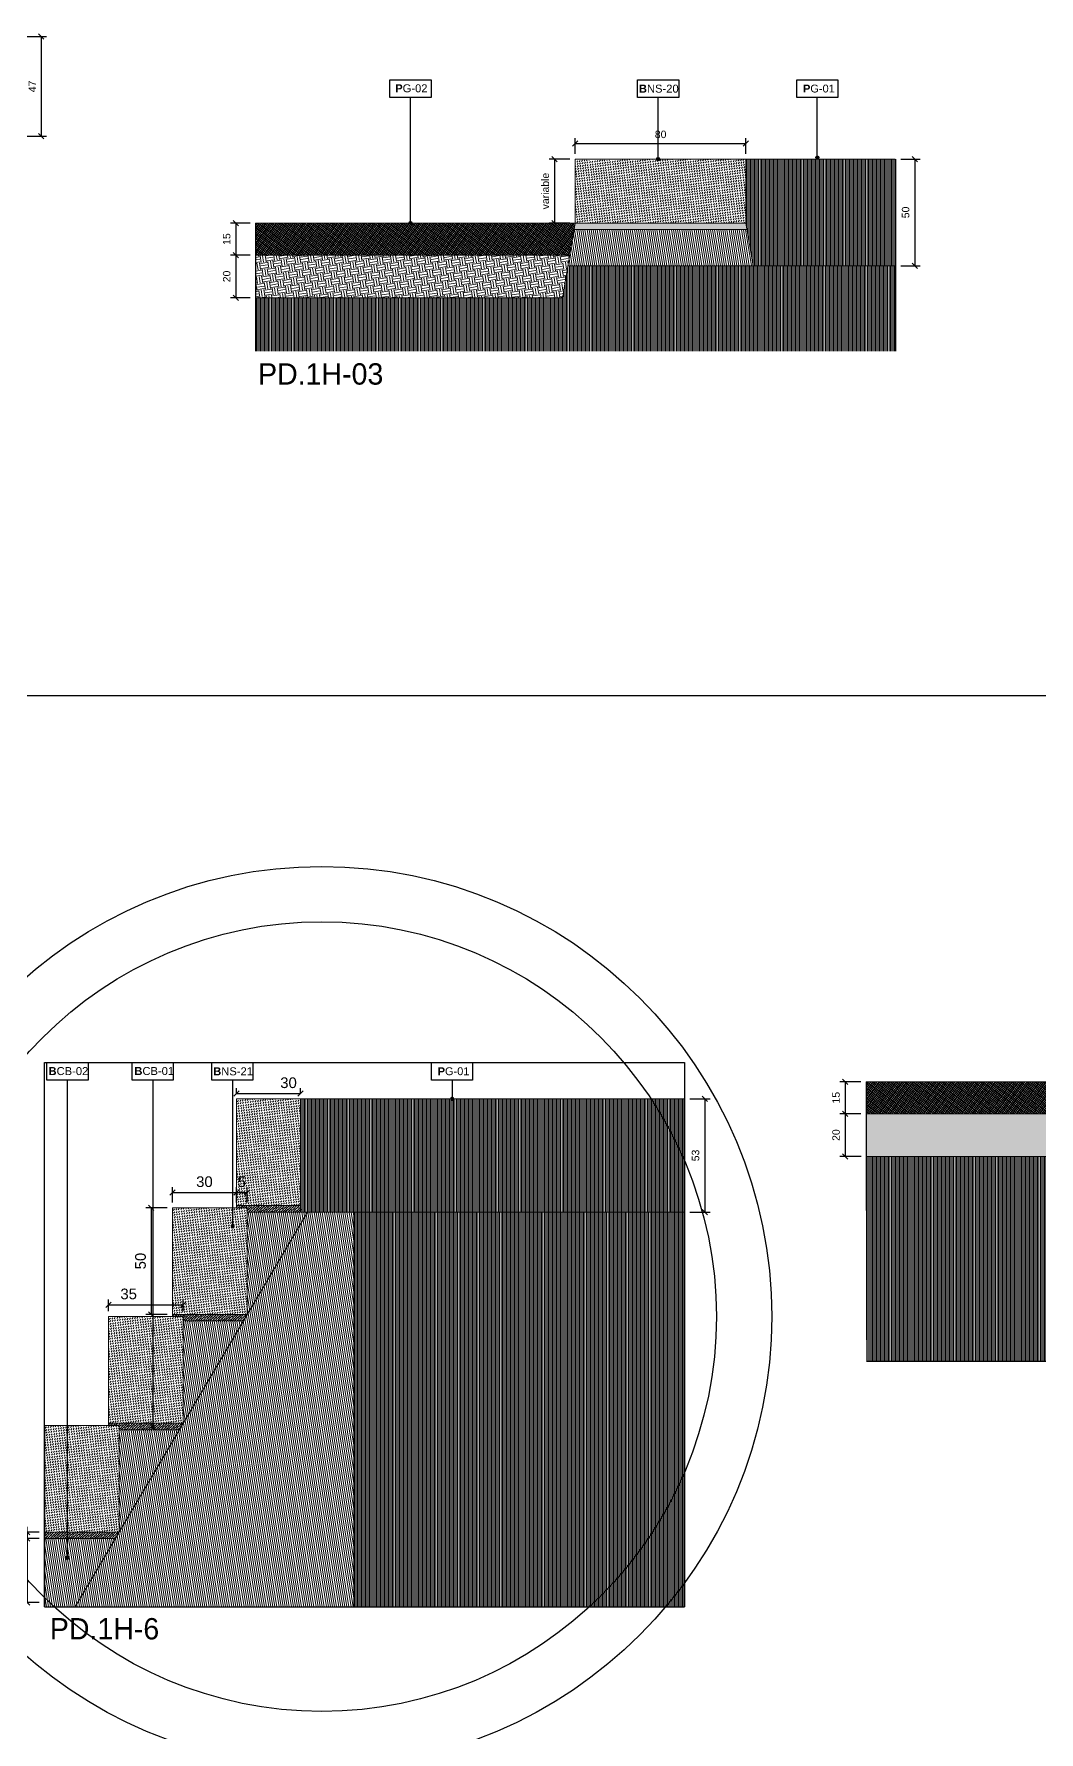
# Model space of a CAD drawing. Header units: metres. Extents: x -325 to 301, y -147 to 149.
# Drawn here: x 27.35 to 32.06, y 38.6 to 46.56 of the extents above; entities that cross this region are included whole.
import ezdxf

# ---------------------------------------------------------------- set-up
doc = ezdxf.new("R2010")
doc.units = ezdxf.units.M
doc.layers.get('Defpoints').update_dxf_attribs({"lineweight": 13})
for name, color, linetype, plot in [('-aux', 50, 'Continuous', False), ('-AUX-QAD', 5, 'Continuous', False), ('02-L-AUX', 2, 'Continuous', False)]:
    doc.layers.add(name, color=color, linetype=linetype, plot=plot)
doc.layers.add('0-TX-1_25', color=7, linetype='Continuous', true_color=0x3f4f7f)
doc.layers.add('EIT_3 TR sorra', color=7, linetype='Continuous', true_color=0xd8ceb0)
for name, color, linetype, lineweight, true_color in [('03-TR-Paviment_01_Compacted Ground', 7, 'Continuous', 5, 0xc5a967), ('03-TR-Paviment_02_Sealed Gravel', 7, 'Continuous', 5, 0xd4be8c), ('03-TR-Paviment_08_Natural Stone Bleachers', 7, 'Continuous', 5, 0xafad9d), ('3-TR tot_u', 7, 'Continuous', 5, 0x787878)]:
    doc.layers.add(name, color=color, linetype=linetype, lineweight=lineweight, true_color=true_color)
for name, color, linetype, lineweight in [('1-CM', 7, 'Continuous', 0), ('3-TR Formigó', 252, 'Continuous', 0), ('3-TR Seleccionat', 44, 'Continuous', 0), ('3-TR Tot-u', 37, 'Continuous', 0)]:
    doc.layers.add(name, color=color, linetype=linetype, lineweight=lineweight)
for name, color, linetype in [('1-SECCIÓ', 1, 'Continuous'), ('A-KEYPLAN_HATCH', 7, 'Continuous'), ('A_TEXT_2', 7, 'Continuous')]:
    doc.layers.add(name, color=color, linetype=linetype)
doc.styles.add('Arial_4', font='arial.ttf', dxfattribs={"height": 1.8})
doc.styles.get("Standard").update_dxf_attribs({"font": 'arial.ttf'})
doc.styles.add('x-llegenda materials$0$ENGRAVERS', font='TT0586M.TTF')
doc.dimstyles.new('ISO-25', dxfattribs={"dimtxt": 0.1, "dimasz": 0.1, "dimexe": 0.1, "dimexo": 0.1, "dimgap": 0.1, "dimtad": 1, "dimdec": 0, "dimlfac": 100, "dimzin": 9, "dimtxsty": 'Standard', "dimblk": 'OBLIQUE', "dimcen": 0.1, "dimadec": 0, "dimazin": 0, "dimtfac": 1, "dimtdec": 0, "dimtmove": 0, "dimatfit": 3, "dimldrblk": 'OBLIQUE', "dimfxl": 1, "dimarcsym": 0})

# ---------------------------------------------------------------- blocks, each defined once
blk = doc.blocks.new('_Oblique')
at = {"color": 0, "lineweight": -2}
blk.add_line((-0.5, -0.5), (0.5, 0.5), dxfattribs=at)
blk = doc.blocks.new('*D373')
at = {"layer": '0-TX-1_25', "color": 0, "lineweight": -2, "transparency": 16777216}
for p, q in [((31.2249, 41.6472), (31.1262, 41.6472)), ((31.1512, 41.6472), (31.1512, 41.4975)), ((31.225, 41.4975), (31.1262, 41.4975))]:
    blk.add_line(p, q, dxfattribs=at)
at = {"layer": 'Defpoints', "color": 0, "transparency": 16777216}
for p in [(31.2499, 41.6472), (31.1512, 41.4975), (31.25, 41.4975)]:
    blk.add_point(p, dxfattribs=at)
at = {"layer": '0-TX-1_25', "color": 0, "lineweight": -2, "transparency": 16777216, "xscale": 0.025, "yscale": 0.025, "zscale": 0.025}
for p, rotation in [((31.1512, 41.6472), 90), ((31.1512, 41.4975), 270)]:
    blk.add_blockref('_Oblique', p, dxfattribs=dict(at, rotation=rotation))
at = {"layer": '0-TX-1_25', "color": 0, "transparency": 16777216, "insert": (31.1084, 41.5724), "char_height": 0.035, "attachment_point": 5, "rotation": 90}
blk.add_mtext('15', dxfattribs=at)
blk = doc.blocks.new('*D374')
at = {"layer": '0-TX-1_25', "color": 0, "lineweight": -2, "transparency": 16777216}
for p, q in [((31.2252, 41.4972), (31.1262, 41.4972)), ((31.1512, 41.4972), (31.1512, 41.2972)), ((31.2257, 41.2972), (31.1262, 41.2972))]:
    blk.add_line(p, q, dxfattribs=at)
at = {"layer": 'Defpoints', "color": 0, "transparency": 16777216}
for p in [(31.2502, 41.4972), (31.1512, 41.2972), (31.2507, 41.2972)]:
    blk.add_point(p, dxfattribs=at)
at = {"layer": '0-TX-1_25', "color": 0, "lineweight": -2, "transparency": 16777216, "xscale": 0.025, "yscale": 0.025, "zscale": 0.025}
for p, rotation in [((31.1512, 41.4972), 90), ((31.1512, 41.2972), 270)]:
    blk.add_blockref('_Oblique', p, dxfattribs=dict(at, rotation=rotation))
at = {"layer": '0-TX-1_25', "color": 0, "transparency": 16777216, "insert": (31.1084, 41.3972), "char_height": 0.035, "attachment_point": 5, "rotation": 90}
blk.add_mtext('20', dxfattribs=at)
blk = doc.blocks.new('*D611')
at = {"layer": '0-TX-1_25', "color": 0, "lineweight": -2, "transparency": 16777216}
for p, q in [((27.3056, 46.5445), (27.4077, 46.5445)), ((27.3827, 46.5445), (27.3827, 46.0779)), ((27.3077, 46.0779), (27.4077, 46.0779))]:
    blk.add_line(p, q, dxfattribs=at)
at = {"layer": 'Defpoints', "color": 0, "transparency": 16777216}
for p in [(27.2806, 46.5445), (27.2827, 46.0779), (27.3827, 46.0779)]:
    blk.add_point(p, dxfattribs=at)
at = {"layer": '0-TX-1_25', "color": 0, "lineweight": -2, "transparency": 16777216, "xscale": 0.025, "yscale": 0.025, "zscale": 0.025}
for p, rotation in [((27.3827, 46.5445), 90), ((27.3827, 46.0779), 270)]:
    blk.add_blockref('_Oblique', p, dxfattribs=dict(at, rotation=rotation))
at = {"layer": '0-TX-1_25', "color": 0, "transparency": 16777216, "insert": (27.3402, 46.3112), "char_height": 0.035, "attachment_point": 5, "rotation": 90}
blk.add_mtext('47', dxfattribs=at)
blk = doc.blocks.new('*D1627')
at = {"layer": '0-TX-1_25', "color": 0, "lineweight": -2, "transparency": 16777216}
for p, q in [((28.2974, 41.5918), (28.2974, 41.6168)), ((28.5974, 41.5918), (28.5974, 41.6168)), ((28.2974, 41.5918), (28.5974, 41.5918))]:
    blk.add_line(p, q, dxfattribs=at)
at = {"layer": 'Defpoints', "color": 0, "transparency": 16777216}
for p in [(28.2974, 41.5668), (28.5974, 41.5918), (28.5974, 41.5668)]:
    blk.add_point(p, dxfattribs=at)
at = {"layer": '0-TX-1_25', "color": 0, "lineweight": -2, "transparency": 16777216, "xscale": 0.025, "yscale": 0.025, "zscale": 0.025, "rotation": 180}
blk.add_blockref('_Oblique', (28.2974, 41.5918), dxfattribs=at)
at = {"layer": '0-TX-1_25', "color": 0, "lineweight": -2, "transparency": 16777216, "xscale": 0.025, "yscale": 0.025, "zscale": 0.025}
blk.add_blockref('_Oblique', (28.5974, 41.5918), dxfattribs=at)
at = {"layer": '0-TX-1_25', "color": 0, "transparency": 16777216, "insert": (28.5416, 41.6423), "char_height": 0.05, "attachment_point": 5}
blk.add_mtext('30', dxfattribs=at)
blk = doc.blocks.new('*D1628')
at = {"layer": '0-TX-1_25', "color": 0, "lineweight": -2, "transparency": 16777216}
for p, q in [((27.9974, 41.0818), (27.9974, 41.1531)), ((28.2974, 41.0818), (28.2974, 41.1531)), ((27.9974, 41.1281), (28.2974, 41.1281))]:
    blk.add_line(p, q, dxfattribs=at)
at = {"layer": 'Defpoints', "color": 0, "transparency": 16777216}
for p in [(28.2974, 41.1281), (27.9974, 41.0568), (28.2974, 41.0568)]:
    blk.add_point(p, dxfattribs=at)
at = {"layer": '0-TX-1_25', "color": 0, "lineweight": -2, "transparency": 16777216, "xscale": 0.025, "yscale": 0.025, "zscale": 0.025, "rotation": 180}
blk.add_blockref('_Oblique', (27.9974, 41.1281), dxfattribs=at)
at = {"layer": '0-TX-1_25', "color": 0, "lineweight": -2, "transparency": 16777216, "xscale": 0.025, "yscale": 0.025, "zscale": 0.025}
blk.add_blockref('_Oblique', (28.2974, 41.1281), dxfattribs=at)
at = {"layer": '0-TX-1_25', "color": 0, "transparency": 16777216, "insert": (28.1474, 41.1786), "char_height": 0.05, "attachment_point": 5}
blk.add_mtext('30', dxfattribs=at)
blk = doc.blocks.new('*D1629')
at = {"layer": '0-TX-1_25', "color": 0, "lineweight": -2, "transparency": 16777216}
for p, q in [((28.2974, 41.0918), (28.2974, 41.1531)), ((28.3474, 41.0818), (28.3474, 41.1531)), ((28.2974, 41.1281), (28.3474, 41.1281))]:
    blk.add_line(p, q, dxfattribs=at)
at = {"layer": 'Defpoints', "color": 0, "transparency": 16777216}
for p in [(28.2974, 41.0668), (28.3474, 41.1281), (28.3474, 41.0568)]:
    blk.add_point(p, dxfattribs=at)
at = {"layer": '0-TX-1_25', "color": 0, "lineweight": -2, "transparency": 16777216, "xscale": 0.025, "yscale": 0.025, "zscale": 0.025, "rotation": 180}
blk.add_blockref('_Oblique', (28.2974, 41.1281), dxfattribs=at)
at = {"layer": '0-TX-1_25', "color": 0, "lineweight": -2, "transparency": 16777216, "xscale": 0.025, "yscale": 0.025, "zscale": 0.025}
blk.add_blockref('_Oblique', (28.3474, 41.1281), dxfattribs=at)
at = {"layer": '0-TX-1_25', "color": 0, "transparency": 16777216, "insert": (28.3224, 41.1785), "char_height": 0.05, "attachment_point": 5}
blk.add_mtext('5', dxfattribs=at)
blk = doc.blocks.new('*D1630')
at = {"layer": '0-TX-1_25', "color": 0, "lineweight": -2, "transparency": 16777216}
for p, q in [((27.6974, 40.5718), (27.6974, 40.6271)), ((27.6974, 40.6021), (28.0474, 40.6021)), ((28.0474, 40.5718), (28.0474, 40.6271))]:
    blk.add_line(p, q, dxfattribs=at)
at = {"layer": 'Defpoints', "color": 0, "transparency": 16777216}
for p in [(28.0474, 40.6021), (27.6974, 40.5468), (28.0474, 40.5468)]:
    blk.add_point(p, dxfattribs=at)
at = {"layer": '0-TX-1_25', "color": 0, "lineweight": -2, "transparency": 16777216, "xscale": 0.025, "yscale": 0.025, "zscale": 0.025, "rotation": 180}
blk.add_blockref('_Oblique', (27.6974, 40.6021), dxfattribs=at)
at = {"layer": '0-TX-1_25', "color": 0, "lineweight": -2, "transparency": 16777216, "xscale": 0.025, "yscale": 0.025, "zscale": 0.025}
blk.add_blockref('_Oblique', (28.0474, 40.6021), dxfattribs=at)
at = {"layer": '0-TX-1_25', "color": 0, "transparency": 16777216, "insert": (27.7922, 40.6527), "char_height": 0.05, "attachment_point": 5}
blk.add_mtext('35', dxfattribs=at)
blk = doc.blocks.new('*D1631')
at = {"layer": '0-TX-1_25', "color": 0, "lineweight": -2, "transparency": 16777216}
for p, q in [((27.9724, 41.0568), (27.8734, 41.0568)), ((27.8984, 41.0568), (27.8984, 40.5568)), ((27.9724, 40.5568), (27.8734, 40.5568))]:
    blk.add_line(p, q, dxfattribs=at)
at = {"layer": 'Defpoints', "color": 0, "transparency": 16777216}
for p in [(27.9974, 41.0568), (27.8984, 40.5568), (27.9974, 40.5568)]:
    blk.add_point(p, dxfattribs=at)
at = {"layer": '0-TX-1_25', "color": 0, "lineweight": -2, "transparency": 16777216, "xscale": 0.025, "yscale": 0.025, "zscale": 0.025}
for p, rotation in [((27.8984, 41.0568), 90), ((27.8984, 40.5568), 270)]:
    blk.add_blockref('_Oblique', p, dxfattribs=dict(at, rotation=rotation))
at = {"layer": '0-TX-1_25', "color": 0, "transparency": 16777216, "insert": (27.8479, 40.8068), "char_height": 0.05, "attachment_point": 5, "rotation": 90}
blk.add_mtext('50', dxfattribs=at)
blk = doc.blocks.new('hatch keyplan 2')
at = {"layer": 'A-KEYPLAN_HATCH'}
blk.add_lwpolyline([(0, 0.00548), (0.01287, 0.00548), (0.01287, 0), (0, 0)], close=True, dxfattribs=at)
blk = doc.blocks.new('hatch keyplan')
at = {"layer": 'A-KEYPLAN_HATCH'}
blk.add_blockref('hatch keyplan 2', (1.43058, 0.85215), dxfattribs=at)
blk = doc.blocks.new('B-CB01')
at = {"layer": 'A-KEYPLAN_HATCH'}
blk.add_blockref('hatch keyplan', (-1.43058, -0.85215), dxfattribs=at)
at = {"layer": 'A_TEXT_2', "insert": (-0.0008, 0.00411), "char_height": 0.0025, "attachment_point": 1}
blk.add_mtext_dynamic_manual_height_columns('\\pi0.00152;{\\fArial|b1|i0|c0|p34;B}CB-01', width=0.0145619, gutter_width=0.015, heights=[0], dxfattribs=at)
blk = doc.blocks.new('B-CB02')
at = {"layer": 'A-KEYPLAN_HATCH'}
blk.add_blockref('hatch keyplan', (-1.43058, -0.85215), dxfattribs=at)
at = {"layer": 'A_TEXT_2', "insert": (-0.0008, 0.00409), "char_height": 0.0025, "attachment_point": 1}
blk.add_mtext_dynamic_manual_height_columns('\\pi0.00129;{\\fArial|b1|i0|c0|p34;B}CB-02', width=0.0145619, gutter_width=0.015, heights=[0], dxfattribs=at)
blk = doc.blocks.new('POINT')
at = {"layer": '0-TX-1_25'}
h = blk.add_hatch(dxfattribs=at)
h.set_pattern_fill('ANGLE', color=256)
h.set_pattern_definition([(0, (-83.747, -12.726), (0, 6.985), [5.08, -1.905]), (90, (-83.747, -12.726), (-6.985, 4e-16), [5.08, -1.905])])
edge = h.paths.add_edge_path()
edge.add_arc((0, 0), 0.0075, 0, 360)
h = blk.add_hatch(color=256, dxfattribs=at)
h.dxf.hatch_style = 1
edge = h.paths.add_edge_path()
edge.add_arc((0, 0), 0.0075, 0, 360)
blk.add_circle((0, 0), 0.0075, dxfattribs=at)
blk = doc.blocks.new('BNS21')
at = {"layer": 'A-KEYPLAN_HATCH'}
blk.add_lwpolyline([(0, 0.0039), (0.00917, 0.0039), (0.00917, 0), (0, 0)], close=True, dxfattribs=at)
at = {"layer": 'A_TEXT_2', "insert": (0.00031, 0.00286), "char_height": 0.0017812, "attachment_point": 1}
blk.add_mtext_dynamic_manual_height_columns('{\\fArial|b1|i0|c0|p34;B}NS-21', width=0.0103753, gutter_width=0.01069, heights=[0], dxfattribs=at)
blk = doc.blocks.new('*D1632')
at = {"layer": '0-TX-1_25', "color": 0, "lineweight": -2, "transparency": 16777216}
for p, q in [((27.3724, 39.5068), (27.2908, 39.5068)), ((27.3158, 39.5068), (27.3158, 39.2068)), ((27.3724, 39.2068), (27.2908, 39.2068))]:
    blk.add_line(p, q, dxfattribs=at)
at = {"layer": 'Defpoints', "color": 0, "transparency": 16777216}
for p in [(27.3974, 39.5068), (27.3158, 39.2068), (27.3974, 39.2068)]:
    blk.add_point(p, dxfattribs=at)
at = {"layer": '0-TX-1_25', "color": 0, "lineweight": -2, "transparency": 16777216, "xscale": 0.025, "yscale": 0.025, "zscale": 0.025}
for p, rotation in [((27.3158, 39.5068), 90), ((27.3158, 39.2068), 270)]:
    blk.add_blockref('_Oblique', p, dxfattribs=dict(at, rotation=rotation))
at = {"layer": '0-TX-1_25', "color": 0, "transparency": 16777216, "insert": (27.2653, 39.3568), "char_height": 0.05, "attachment_point": 5, "rotation": 90}
blk.add_mtext('30', dxfattribs=at)
blk = doc.blocks.new('*D1633')
at = {"layer": '0-TX-1_25', "color": 0, "lineweight": -2, "transparency": 16777216}
for p, q in [((27.3158, 39.5368), (27.3158, 39.5618)), ((27.3724, 39.5368), (27.2908, 39.5368)), ((27.3724, 39.5068), (27.2908, 39.5068)), ((27.3158, 39.5368), (27.3158, 39.5068)), ((27.3158, 39.5068), (27.3158, 39.4818))]:
    blk.add_line(p, q, dxfattribs=at)
at = {"layer": 'Defpoints', "color": 0, "transparency": 16777216}
for p in [(27.3158, 39.5068), (27.3974, 39.5368), (27.3974, 39.5068)]:
    blk.add_point(p, dxfattribs=at)
at = {"layer": '0-TX-1_25', "color": 0, "lineweight": -2, "transparency": 16777216, "xscale": 0.025, "yscale": 0.025, "zscale": 0.025}
for p, rotation in [((27.3158, 39.5368), 270), ((27.3158, 39.5068), 90)]:
    blk.add_blockref('_Oblique', p, dxfattribs=dict(at, rotation=rotation))
at = {"layer": '0-TX-1_25', "color": 0, "transparency": 16777216, "insert": (27.2653, 39.5218), "char_height": 0.05, "attachment_point": 5, "rotation": 90}
blk.add_mtext('3', dxfattribs=at)
blk = doc.blocks.new('*D1634')
at = {"layer": '0-TX-1_25', "color": 0, "lineweight": -2, "transparency": 16777216}
for p, q in [((30.4225, 41.5668), (30.5176, 41.5668)), ((30.4926, 41.5668), (30.4926, 41.0368)), ((30.4225, 41.0368), (30.5176, 41.0368))]:
    blk.add_line(p, q, dxfattribs=at)
at = {"layer": 'Defpoints', "color": 0, "transparency": 16777216}
for p in [(30.3975, 41.5668), (30.3975, 41.0368), (30.4926, 41.0368)]:
    blk.add_point(p, dxfattribs=at)
at = {"layer": '0-TX-1_25', "color": 0, "lineweight": -2, "transparency": 16777216, "xscale": 0.025, "yscale": 0.025, "zscale": 0.025}
for p, rotation in [((30.4926, 41.5668), 90), ((30.4926, 41.0368), 270)]:
    blk.add_blockref('_Oblique', p, dxfattribs=dict(at, rotation=rotation))
at = {"layer": '0-TX-1_25', "color": 0, "transparency": 16777216, "insert": (30.4497, 41.3018), "char_height": 0.035, "attachment_point": 5, "rotation": 90}
blk.add_mtext('53', dxfattribs=at)
blk = doc.blocks.new('PG01')
at = {"layer": 'A-KEYPLAN_HATCH'}
blk.add_blockref('hatch keyplan', (-1.42958, -0.85215), dxfattribs=at)
at = {"layer": 'A-KEYPLAN_HATCH', "insert": (0.00021, 0.00402), "char_height": 0.0024588, "attachment_point": 1, "line_spacing_factor": 0.938532, "style": 'Arial_4'}
blk.add_mtext_dynamic_manual_height_columns('\\pi0.00276;{\\fArial|b1|i0|c0|p34;P}G-01', width=0.0145619, gutter_width=0.015, heights=[0], dxfattribs=at)
blk = doc.blocks.new('*D1775')
at = {"layer": '0-TX-1_25', "color": 0, "lineweight": -2, "transparency": 16777216}
for p, q in [((31.4119, 45.9708), (31.5023, 45.9708)), ((31.4773, 45.9708), (31.4773, 45.4708)), ((31.4119, 45.4708), (31.5023, 45.4708))]:
    blk.add_line(p, q, dxfattribs=at)
at = {"layer": 'Defpoints', "color": 0, "transparency": 16777216}
for p in [(31.3869, 45.9708), (31.3869, 45.4708), (31.4773, 45.4708)]:
    blk.add_point(p, dxfattribs=at)
at = {"layer": '0-TX-1_25', "color": 0, "lineweight": -2, "transparency": 16777216, "xscale": 0.025, "yscale": 0.025, "zscale": 0.025}
for p, rotation in [((31.4773, 45.9708), 90), ((31.4773, 45.4708), 270)]:
    blk.add_blockref('_Oblique', p, dxfattribs=dict(at, rotation=rotation))
at = {"layer": '0-TX-1_25', "color": 0, "transparency": 16777216, "insert": (31.4344, 45.7208), "char_height": 0.035, "attachment_point": 5, "rotation": 90}
blk.add_mtext('50', dxfattribs=at)
blk = doc.blocks.new('*D1776')
at = {"layer": '0-TX-1_25', "color": 0, "lineweight": -2, "transparency": 16777216}
for p, q in [((29.886, 45.9958), (29.886, 46.0684)), ((29.886, 46.0434), (30.686, 46.0434)), ((30.686, 45.9958), (30.686, 46.0684))]:
    blk.add_line(p, q, dxfattribs=at)
at = {"layer": 'Defpoints', "color": 0, "transparency": 16777216}
for p in [(30.686, 46.0434), (29.886, 45.9708), (30.686, 45.9708)]:
    blk.add_point(p, dxfattribs=at)
at = {"layer": '0-TX-1_25', "color": 0, "lineweight": -2, "transparency": 16777216, "xscale": 0.025, "yscale": 0.025, "zscale": 0.025, "rotation": 180}
blk.add_blockref('_Oblique', (29.886, 46.0434), dxfattribs=at)
at = {"layer": '0-TX-1_25', "color": 0, "lineweight": -2, "transparency": 16777216, "xscale": 0.025, "yscale": 0.025, "zscale": 0.025}
blk.add_blockref('_Oblique', (30.686, 46.0434), dxfattribs=at)
at = {"layer": '0-TX-1_25', "color": 0, "transparency": 16777216, "insert": (30.286, 46.0863), "char_height": 0.035, "attachment_point": 5}
blk.add_mtext('80', dxfattribs=at)
blk = doc.blocks.new('*D1777')
at = {"layer": '0-TX-1_25', "color": 0, "lineweight": -2, "transparency": 16777216}
for p, q in [((29.861, 45.9708), (29.7632, 45.9708)), ((29.7882, 45.9708), (29.7882, 45.6708)), ((29.861, 45.6708), (29.7632, 45.6708))]:
    blk.add_line(p, q, dxfattribs=at)
at = {"layer": 'Defpoints', "color": 0, "transparency": 16777216}
for p in [(29.886, 45.9708), (29.7882, 45.6708), (29.886, 45.6708)]:
    blk.add_point(p, dxfattribs=at)
at = {"layer": '0-TX-1_25', "color": 0, "lineweight": -2, "transparency": 16777216, "xscale": 0.025, "yscale": 0.025, "zscale": 0.025}
for p, rotation in [((29.7882, 45.9708), 90), ((29.7882, 45.6708), 270)]:
    blk.add_blockref('_Oblique', p, dxfattribs=dict(at, rotation=rotation))
at = {"layer": '0-TX-1_25', "color": 0, "transparency": 16777216, "insert": (29.7454, 45.8208), "char_height": 0.035, "attachment_point": 5, "rotation": 90}
blk.add_mtext('variable', dxfattribs=at)
blk = doc.blocks.new('*D1778')
at = {"layer": '0-TX-1_25', "color": 0, "lineweight": -2, "transparency": 16777216}
for p, q in [((28.361, 45.6708), (28.2697, 45.6708)), ((28.2947, 45.6708), (28.2947, 45.5208)), ((28.361, 45.5208), (28.2697, 45.5208))]:
    blk.add_line(p, q, dxfattribs=at)
at = {"layer": 'Defpoints', "color": 0, "transparency": 16777216}
for p in [(28.386, 45.6708), (28.2947, 45.5208), (28.386, 45.5208)]:
    blk.add_point(p, dxfattribs=at)
at = {"layer": '0-TX-1_25', "color": 0, "lineweight": -2, "transparency": 16777216, "xscale": 0.025, "yscale": 0.025, "zscale": 0.025}
for p, rotation in [((28.2947, 45.6708), 90), ((28.2947, 45.5208), 270)]:
    blk.add_blockref('_Oblique', p, dxfattribs=dict(at, rotation=rotation))
at = {"layer": '0-TX-1_25', "color": 0, "transparency": 16777216, "insert": (28.2518, 45.5958), "char_height": 0.035, "attachment_point": 5, "rotation": 90}
blk.add_mtext('15', dxfattribs=at)
blk = doc.blocks.new('BNS20')
at = {"layer": 'A-KEYPLAN_HATCH'}
blk.add_lwpolyline([(0, 0.0039), (0.00917, 0.0039), (0.00917, 0), (0, 0)], close=True, dxfattribs=at)
at = {"layer": 'A_TEXT_2', "insert": (0.00031, 0.00286), "char_height": 0.0017812, "attachment_point": 1}
blk.add_mtext_dynamic_manual_height_columns('{\\fArial|b1|i0|c0|p34;B}NS-20', width=0.0103753, gutter_width=0.01069, heights=[0], dxfattribs=at)
blk = doc.blocks.new('*D1779')
at = {"layer": '0-TX-1_25', "color": 0, "lineweight": -2, "transparency": 16777216}
for p, q in [((28.361, 45.5208), (28.2697, 45.5208)), ((28.2947, 45.5208), (28.2947, 45.3208)), ((28.361, 45.3208), (28.2697, 45.3208))]:
    blk.add_line(p, q, dxfattribs=at)
at = {"layer": 'Defpoints', "color": 0, "transparency": 16777216}
for p in [(28.386, 45.5208), (28.2947, 45.3208), (28.386, 45.3208)]:
    blk.add_point(p, dxfattribs=at)
at = {"layer": '0-TX-1_25', "color": 0, "lineweight": -2, "transparency": 16777216, "xscale": 0.025, "yscale": 0.025, "zscale": 0.025}
for p, rotation in [((28.2947, 45.5208), 90), ((28.2947, 45.3208), 270)]:
    blk.add_blockref('_Oblique', p, dxfattribs=dict(at, rotation=rotation))
at = {"layer": '0-TX-1_25', "color": 0, "transparency": 16777216, "insert": (28.2518, 45.4208), "char_height": 0.035, "attachment_point": 5, "rotation": 90}
blk.add_mtext('20', dxfattribs=at)
blk = doc.blocks.new('PG02')
at = {"layer": 'A-KEYPLAN_HATCH'}
blk.add_blockref('hatch keyplan', (-1.42958, -0.85215), dxfattribs=at)
at = {"layer": 'A_TEXT_2', "insert": (0.0002, 0.00412), "char_height": 0.0025, "attachment_point": 1}
blk.add_mtext_dynamic_manual_height_columns('\\pi0.00245,t0.01245;{\\fArial|b1|i0|c0|p34;P}G-02', width=0.0145619, gutter_width=0.015, heights=[0], dxfattribs=at)

msp = doc.modelspace()

# ---------------------------------------------------------------- hatches: boundary and pattern name
at = {"layer": '03-TR-Paviment_01_Compacted Ground'}
h = msp.add_hatch(dxfattribs=at)
h.set_pattern_fill('ANSI31', color=256, scale=0.002, angle=45)
h.set_pattern_definition([(90, (-9.113502, 2.982833), (-0.00635, 0), [])])
h.paths.add_polyline_path([(31.3869, 45.9708), (30.686, 45.9708), (30.686, 45.6708), (30.7204, 45.4708), (31.3869, 45.4708)])
h = msp.add_hatch(dxfattribs=at)
h.set_pattern_fill('ANSI31', color=256, scale=0.002, angle=45)
h.set_pattern_definition([(90, (-11.63554, -1.4212065), (-0.00635, 0), [])])
h.paths.add_polyline_path([(28.5974, 41.0368), (28.8474, 41.0368), (28.8475, 41.0368), (30.3975, 41.0368), (30.3974, 41.5668), (28.5974, 41.5668)])
at = {"layer": '03-TR-Paviment_02_Sealed Gravel'}
h = msp.add_hatch(dxfattribs=at)
h.set_pattern_fill('_USER', color=256, scale=0.008, angle=234, style=0, double=1, pattern_type=0)
h.set_pattern_definition([(234, (0, 0), (0.006472136, -0.004702282), []), (324, (0, 0), (0.004702282, 0.006472136), [])])
h.paths.add_polyline_path([(28.3862, 45.5208), (29.8601, 45.5208), (29.886, 45.6708), (28.386, 45.6708)])
h = msp.add_hatch(dxfattribs=at)
h.set_pattern_fill('_USER', color=256, scale=0.008, angle=234, style=0, double=1, pattern_type=0)
h.set_pattern_definition([(234, (0, 0.225), (0.006472136, -0.004702282), []), (324, (0, 0.225), (0.004702282, 0.006472136), [])])
h.paths.add_polyline_path([(31.2508, 41.6472), (31.2509, 41.4972), (33.398, 41.4972), (33.4105, 41.56), (33.4105, 41.6472)])
at = {"layer": '03-TR-Paviment_08_Natural Stone Bleachers'}
h = msp.add_hatch(dxfattribs=at)
h.set_pattern_fill('DASH', color=256, scale=0.002611, angle=232.42641, style=0, double=1)
h.set_pattern_definition([(232.4264096, (-122.366782, -75.7084995), (0.00151523477, -0.01162470696), [0.0082894435, -0.0082894435])])
h.paths.add_polyline_path([(29.886, 45.9648), (29.886, 45.6709), (30.686, 45.6708), (30.686, 45.9708)])
h = msp.add_hatch(dxfattribs=at)
h.set_pattern_fill('DASH', color=256, scale=0.002611, angle=232.42641, style=0, double=1)
h.set_pattern_definition([(232.4264096, (-123.955307, -80.312539), (0.00151523477, -0.01162470696), [0.0082894435, -0.0082894435])])
h.paths.add_polyline_path([(28.2974, 41.5638), (28.2974, 41.0669), (28.5974, 41.0668), (28.5974, 41.5668)])
h = msp.add_hatch(dxfattribs=at)
h.set_pattern_fill('DASH', color=256, scale=0.002611, angle=232.42641, style=0, double=1)
h.set_pattern_definition([(232.4264096, (-124.255307, -80.822539), (0.00151523477, -0.01162470696), [0.0082894435, -0.0082894435])])
h.paths.add_polyline_path([(27.9974, 41.0568), (27.9974, 40.5569), (28.3474, 40.5568), (28.3474, 41.0568)])
h = msp.add_hatch(dxfattribs=at)
h.set_pattern_fill('DASH', color=256, scale=0.002611, angle=232.42641, style=0, double=1)
h.set_pattern_definition([(232.4264096, (-124.555307, -81.332539), (0.00151523477, -0.01162470696), [0.0082894435, -0.0082894435])])
h.paths.add_polyline_path([(27.6974, 40.5438), (27.6974, 40.0469), (28.0474, 40.0468), (28.0474, 40.5468)])
h = msp.add_hatch(dxfattribs=at)
h.set_pattern_fill('DASH', color=256, scale=0.002611, angle=232.42641, style=0, double=1)
h.set_pattern_definition([(232.4264096, (-124.855307, -81.842539), (0.00151523477, -0.01162470696), [0.0082894435, -0.0082894435])])
h.paths.add_polyline_path([(27.3974, 40.0368), (27.3974, 39.5369), (27.7474, 39.5368), (27.7474, 40.0368)])
at = {"layer": '3-TR Formigó'}
h = msp.add_hatch(dxfattribs=at)
h.set_pattern_fill('ANSI31', color=256, scale=0.003, angle=234.17524, style=0)
h.set_pattern_definition([(279.175244, (-8.821496, -46.024467), (0.00940313, 0.0015188056), [])])
h.paths.add_polyline_path([(30.6911, 45.6408), (29.8808, 45.6408), (29.8515, 45.4708), (30.7204, 45.4708)])
h = msp.add_hatch(dxfattribs=at)
h.set_pattern_fill('ANSI31', color=256, scale=0.003, angle=234.17524, style=0)
h.set_pattern_definition([(279.17524, (27.480257, 38.791004), (0.00940313, 0.001518806), [])])
h.paths.add_polyline_path([(27.3974, 39.5068), (27.3974, 39.1868), (28.8474, 39.1868), (28.8474, 41.0368), (28.5974, 41.0368), (28.3474, 41.0368), (28.3474, 40.5568), (28.3298, 40.5268), (28.0474, 40.5268), (28.0474, 40.0468), (28.0298, 40.0168), (27.7474, 40.0168), (27.7474, 39.5368), (27.7298, 39.5068)])
at = {"layer": '3-TR Seleccionat'}
h = msp.add_hatch(dxfattribs=at)
h.set_pattern_fill('ANSI31', color=256, scale=0.002, angle=225, style=0)
h.set_pattern_definition([(270, (26.625851, 45.4260265), (0.00635, -2e-18), [])])
h.paths.add_polyline_path([(29.8515, 45.4708), (29.8256, 45.3208), (28.386, 45.3208), (28.3869, 45.0708), (31.3869, 45.0708), (31.386, 45.4708), (30.7204, 45.4708)])
h = msp.add_hatch(dxfattribs=at)
h.set_pattern_fill('ANSI31', color=256, scale=0.002, angle=45, style=0)
h.set_pattern_definition([(90, (22.763299, 48.978031), (-0.00635, 1e-18), [])])
h.paths.add_polyline_path([(33.9598, 41.3278), (33.9598, 40.4972), (33.3598, 40.4972), (33.3598, 41.2972), (33.3635, 41.2972), (31.2505, 41.2972), (31.2512, 40.338), (42.251, 40.338), (42.2506, 42.738), (39.5339, 42.738), (39.5339, 42.258), (38.5339, 42.258), (38.5339, 42.8366), (38.3285, 42.8366)])
h = msp.add_hatch(dxfattribs=at)
h.set_pattern_fill('ANSI31', color=256, scale=0.002, angle=225, style=0)
h.set_pattern_definition([(270, (25.5752616, 40.6346736), (0.00635, -2e-18), [])])
h.paths.add_polyline_path([(28.8474, 41.0368), (28.8474, 39.1868), (30.3979, 39.1868), (30.397, 41.0368)])
at = {"layer": '3-TR Tot-u'}
h = msp.add_hatch(dxfattribs=at)
h.set_pattern_fill('EARTH', color=256, scale=0.005, angle=279)
h.paths.add_polyline_path([(29.8601, 45.5208), (28.386, 45.5208), (28.386, 45.3208), (29.8256, 45.3208)])
h = msp.add_hatch(dxfattribs=at)
h.set_pattern_fill('EARTH', color=256, scale=0.005, angle=279)
h.paths.add_polyline_path([(31.25, 41.4953), (31.2501, 41.296), (33.3635, 41.2972), (33.398, 41.4972)])
at = {"layer": '3-TR tot_u'}
h = msp.add_hatch(dxfattribs=at)
h.set_pattern_fill('AR-CONC', color=256, scale=9e-05, angle=90.26641)
h.set_pattern_definition([(140.266414, (-53.53284, 22.908243), (0.0013582613, 0.0164031132), [0.0017145, -0.0188595]), (85.266414, (-53.53284, 22.908243), (-0.0171801815, -0.0032518273), [0.0013716, -0.0150876526]), (190.71786, (-53.532727, 22.90961), (-0.0158219194, 0.0131512858), [0.0014571008, -0.016028122]), (136.450614, (-53.537412, 22.908222), (0.003670327, 0.024414444), [0.00257175, -0.02828925]), (186.901972, (-53.537106, 22.910256), (-0.0223674596, 0.021262598), [0.002185652, -0.024042205]), (81.450565, (-53.537412, 22.908222), (-0.0223674596, 0.021262598), [0.002057397, -0.022631376]), (111.266414, (-53.53628, 22.910513), (0.0091403206, 0.0136879438), [0.0017145, -0.0188595]), (56.266414, (-53.53628, 22.910513), (-0.0166026007, 0.0054850432), [0.0013716, -0.0150876]), (161.71786, (-53.535518, 22.911654), (-0.0074622802, 0.019172987), [0.0014571008, -0.0160280944]), (127.766414, (-53.53284, 22.908243), (-0.00761116375, 0.0002425866), [0, -0.01490472, 0, -0.0153162, 0, -0.01514475]), (97.766414, (-53.53284, 22.908243), (-0.009044117, 0.0059717809), [0, -0.00873252, 0, -0.01456182, 0, -0.00577215]), (57.766414, (-53.5328164, 22.903145), (0.0004588393, 0.012205419), [0, -0.005715, 0, -0.0178308, 0, -0.0236601]), (47.766414, (-53.532806, 22.900859), (-0.0023503487, 0.0133208417), [0, -0.0074295, 0, -0.01184148, 0, -0.0168021])])
h.paths.add_polyline_path([(30.6911, 45.6408), (30.686, 45.6708), (29.886, 45.6708), (29.8808, 45.6408)])
at = {"layer": 'EIT_3 TR sorra'}
h = msp.add_hatch(dxfattribs=at)
h.set_pattern_fill('ANSI36', color=256, scale=0.002552, angle=-0.56745, style=0, double=1)
h.set_pattern_definition([(44.4325457, (-219.492365, -19.149046), (0.004452031, 0.01570951816), [0.02025261773, -0.00405052355, 0, -0.00405052355])])
h.paths.add_polyline_path([(28.2974, 41.0568), (28.3474, 41.0568), (28.3475, 41.0368), (28.5974, 41.0368), (28.5974, 41.0668), (28.3075, 41.0668), (28.2974, 41.0668)])
h = msp.add_hatch(dxfattribs=at)
h.set_pattern_fill('ANSI36', color=256, scale=0.002552, angle=-0.56745, style=0, double=1)
h.set_pattern_definition([(44.4325457, (-219.742365, -19.659046), (0.004452031, 0.01570951816), [0.02025261773, -0.00405052355, 0, -0.00405052355])])
h.paths.add_polyline_path([(27.9974, 40.5468), (28.0475, 40.5468), (28.0476, 40.5268), (28.3298, 40.5268), (28.3474, 40.5568), (28.0575, 40.5568), (27.9974, 40.5568)])
h = msp.add_hatch(dxfattribs=at)
h.set_pattern_fill('ANSI36', color=256, scale=0.002552, angle=-0.56745, style=0, double=1)
h.set_pattern_definition([(44.4325457, (-220.042365, -20.169046), (0.004452031, 0.01570951816), [0.02025261773, -0.00405052355, 0, -0.00405052355])])
h.paths.add_polyline_path([(27.6974, 40.0368), (27.7475, 40.0368), (27.7476, 40.0168), (28.0298, 40.0168), (28.0474, 40.0468), (27.7575, 40.0468), (27.6974, 40.0468)])
h = msp.add_hatch(dxfattribs=at)
h.set_pattern_fill('ANSI36', color=256, scale=0.002552, angle=-0.56745, style=0, double=1)
h.set_pattern_definition([(44.4325457, (-220.342365, -20.679046), (0.004452031, 0.01570951816), [0.02025261773, -0.00405052355, 0, -0.00405052355])])
h.paths.add_polyline_path([(27.3974, 39.5268), (27.3974, 39.5268), (27.3975, 39.5068), (27.7298, 39.5068), (27.7474, 39.5368), (27.4575, 39.5368), (27.3974, 39.5368)])

# ---------------------------------------------------------------- linework, layer by layer
at = {"layer": '-aux'}
msp.add_line((31.2508, 40.338), (42.251, 40.338), dxfattribs=at)
for points in [[(12.2345, 43.4567), (142.2345, 43.4567)], [(27.3974, 39.1868), (27.3974, 41.7368), (30.3974, 41.7368), (30.3974, 39.1868)]]:
    msp.add_lwpolyline(points, dxfattribs=at)
at = {"layer": '-AUX-QAD'}
for radius in [2.1094, 1.85]:
    msp.add_circle((28.6974, 40.5468), radius, dxfattribs=at)
at = {"layer": '0-TX-1_25'}
for points in [[(29.1134, 45.6708), (29.1134, 46.2594)], [(30.2742, 45.9708), (30.2742, 46.2594)], [(31.0205, 45.9783), (31.0205, 46.2594)], [(27.5046, 41.6546), (27.5046, 39.4162)], [(27.9055, 41.6546), (27.9055, 40.0306)], [(28.2785, 41.6546), (28.2794, 40.9701)], [(29.3086, 41.6546), (29.3086, 41.5668)]]:
    msp.add_lwpolyline(points, dxfattribs=at)
at = {"layer": '02-L-AUX'}
msp.add_lwpolyline([(27.3976, 39.1868), (30.3976, 39.1868)], dxfattribs=at)
at = {"layer": '1-CM'}
msp.add_line((33.4105, 41.6472), (31.2499, 41.6472), dxfattribs=at)
for points in [[(29.886, 45.9708), (29.886, 45.6708), (30.686, 45.6708), (30.686, 45.9708)], [(28.5974, 41.5668), (28.2974, 41.5668), (28.2974, 41.0668), (28.5974, 41.0668)], [(28.5974, 41.0668), (28.5974, 41.0368), (28.3474, 41.0368), (28.3474, 41.0568), (28.2974, 41.0568), (28.2974, 41.0668)], [(28.3474, 41.0568), (27.9974, 41.0568), (27.9974, 40.5568), (28.3474, 40.5568)], [(28.0474, 40.5468), (27.6974, 40.5468), (27.6974, 40.0468), (28.0474, 40.0468)], [(28.3474, 40.5568), (28.3298, 40.5268), (28.0474, 40.5268), (28.0474, 40.5468), (27.9974, 40.5468), (27.9974, 40.5568)], [(27.7474, 40.0368), (27.3974, 40.0368), (27.3974, 39.5368), (27.7474, 39.5368)], [(28.0474, 40.0468), (28.0298, 40.0168), (27.7474, 40.0168), (27.7474, 40.0368), (27.6974, 40.0368), (27.6974, 40.0468)], [(27.7474, 39.5368), (27.7298, 39.5068), (27.3974, 39.5068), (27.3974, 39.5268), (27.3974, 39.5268), (27.3974, 39.5368)]]:
    msp.add_lwpolyline(points, close=True, dxfattribs=at)
for points in [[(30.686, 45.9708), (31.386, 45.9708)], [(29.886, 45.6708), (28.386, 45.6708)], [(29.8256, 45.3208), (29.886, 45.6708)], [(29.8808, 45.6408), (30.6911, 45.6408)], [(30.686, 45.6708), (30.7204, 45.4708)], [(29.8601, 45.5208), (28.386, 45.5208)], [(29.8515, 45.4708), (31.386, 45.4708)], [(29.8256, 45.3208), (28.386, 45.3208)], [(28.5974, 41.5668), (30.3974, 41.5668)], [(31.25, 41.4972), (33.398, 41.4972)], [(31.2501, 41.2972), (33.3635, 41.2972)], [(27.3974, 39.1868), (28.8474, 39.1868), (28.8474, 41.0368), (28.5974, 41.0368), (28.5974, 41.0368), (28.3474, 41.0368), (28.3474, 40.5568), (28.3298, 40.5268), (28.0474, 40.5268), (28.0474, 40.0468), (28.0298, 40.0168), (27.7474, 40.0168), (27.7474, 39.5368), (27.7298, 39.5068), (27.3974, 39.5068), (27.3974, 39.5368)], [(27.5416, 39.1868), (28.6298, 41.0368)], [(28.5974, 41.0368), (28.8474, 41.0368), (28.8474, 39.1868)], [(28.5974, 41.0368), (28.8474, 41.0368)], [(28.8474, 41.0368), (30.3975, 41.0368)]]:
    msp.add_lwpolyline(points, dxfattribs=at)
at = {"layer": '1-SECCIÓ'}
for p, q in [((31.3869, 45.9708), (31.3869, 45.0708)), ((28.386, 45.6708), (28.386, 45.0708)), ((31.2499, 41.6472), (31.2508, 40.438))]:
    msp.add_line(p, q, dxfattribs=at)
for points in [[(30.3975, 41.5668), (30.3974, 39.1868)], [(27.3974, 40.0368), (27.3974, 39.1868)]]:
    msp.add_lwpolyline(points, dxfattribs=at)

# ---------------------------------------------------------------- block references
at = {"xscale": 21.05278751306998, "yscale": 21.05278751306998, "zscale": 21.05278751306998}
msp.add_blockref('BNS21', (28.1819, 41.6546), dxfattribs=at)
at = {"layer": '0-TX-1_25'}
for name, p, xscale, yscale, zscale in [('PG02', (29.0019, 46.2594), 15, 15, 15), ('B-CB02', (27.4091, 41.6546), 15.00000000000037, 15.00000000000037, 15.00000000000037), ('B-CB01', (27.8081, 41.6546), 15.00000000000028, 15.00000000000028, 15.00000000000028), ('PG01', (29.1962, 41.6546), 15, 15, 15)]:
    msp.add_blockref(name, p, dxfattribs=dict(at, xscale=xscale, yscale=yscale, zscale=zscale))
for p in [(30.2742, 45.9708), (31.0205, 45.9783), (29.1134, 45.6708)]:
    msp.add_blockref('POINT', p, dxfattribs=at)
at = {"layer": '0-TX-1_25', "xscale": -1, "rotation": 1.131780543641376}
for p in [(29.3086, 41.5668), (28.2798, 40.9704), (27.9055, 40.0306), (27.5046, 39.4162)]:
    msp.add_blockref('POINT', p, dxfattribs=at)
at = {"layer": 'A-KEYPLAN_HATCH'}
for name, p, xscale, yscale, zscale in [('BNS20', (30.1776, 46.2594), 21.05278751306003, 21.05278751306003, 21.05278751306003), ('PG01', (30.909, 46.2594), 14.99999999999007, 14.99999999999007, 14.99999999999007)]:
    msp.add_blockref(name, p, dxfattribs=dict(at, xscale=xscale, yscale=yscale, zscale=zscale))

# ---------------------------------------------------------------- texts
at = {"layer": '-aux', "char_height": 0.1, "width": 19.210099, "attachment_point": 1, "style": 'x-llegenda materials$0$ENGRAVERS'}
for s, insert in [('PD.1H-03', (28.3988, 45.0139)), ('PD.1H-6', (27.4226, 39.134))]:
    msp.add_mtext(s, dxfattribs=dict(at, insert=insert))

# ---------------------------------------------------------------- dimensions: what is measured, and where the dimension line sits
at = {"layer": '0-TX-1_25'}
for base, p1, p2, override, picture, middle in [((27.3827, 46.0779), (27.2806, 46.5445), (27.2827, 46.0779), {"dimtxt": 0.035, "dimasz": 0.025, "dimexe": 0.025, "dimexo": 0.025, "dimgap": 0.025, "dimblk1": 'Oblique', "dimblk2": 'Oblique', "dimsah": 1, "dimfxl": 0.1, "dimfxlon": 1, "dimarcsym": 1}, '*D611', (27.3402, 46.3112)), ((31.4773, 45.4708), (31.3869, 45.9708), (31.3869, 45.4708), {"dimtxt": 0.035, "dimasz": 0.025, "dimexe": 0.025, "dimexo": 0.025, "dimgap": 0.025, "dimblk1": 'Oblique', "dimblk2": 'Oblique', "dimsah": 1, "dimfxl": 0.1, "dimfxlon": 1, "dimarcsym": 1}, '*D1775', (31.4344, 45.7208)), ((28.2947, 45.5208), (28.386, 45.6708), (28.386, 45.5208), {"dimtxt": 0.035, "dimasz": 0.025, "dimexe": 0.025, "dimexo": 0.025, "dimgap": 0.025, "dimblk1": 'Oblique', "dimblk2": 'Oblique', "dimsah": 1, "dimfxl": 0.1, "dimfxlon": 1, "dimarcsym": 1}, '*D1778', (28.2518, 45.5958)), ((28.2947, 45.3208), (28.386, 45.5208), (28.386, 45.3208), {"dimtxt": 0.035, "dimasz": 0.025, "dimexe": 0.025, "dimexo": 0.025, "dimgap": 0.025, "dimblk1": 'Oblique', "dimblk2": 'Oblique', "dimsah": 1, "dimfxl": 0.1, "dimfxlon": 1, "dimarcsym": 1}, '*D1779', (28.2518, 45.4208)), ((31.1512, 41.4975), (31.2499, 41.6472), (31.25, 41.4975), {"dimtxt": 0.035, "dimasz": 0.025, "dimexe": 0.025, "dimexo": 0.025, "dimgap": 0.025, "dimblk1": 'Oblique', "dimblk2": 'Oblique', "dimsah": 1, "dimfxl": 0.1, "dimfxlon": 1, "dimarcsym": 1}, '*D373', (31.1084, 41.5724)), ((30.4926, 41.0368), (30.3975, 41.5668), (30.3975, 41.0368), {"dimtxt": 0.035, "dimasz": 0.025, "dimexe": 0.025, "dimexo": 0.025, "dimgap": 0.025, "dimblk1": 'Oblique', "dimblk2": 'Oblique', "dimsah": 1, "dimfxl": 0.1, "dimfxlon": 1, "dimarcsym": 1}, '*D1634', (30.4497, 41.3018)), ((31.1512, 41.2972), (31.2502, 41.4972), (31.2507, 41.2972), {"dimtxt": 0.035, "dimasz": 0.025, "dimexe": 0.025, "dimexo": 0.025, "dimgap": 0.025, "dimblk1": 'Oblique', "dimblk2": 'Oblique', "dimsah": 1, "dimfxl": 0.1, "dimfxlon": 1, "dimarcsym": 1}, '*D374', (31.1084, 41.3972)), ((27.8984, 40.5568), (27.9974, 41.0568), (27.9974, 40.5568), {"dimtxt": 0.05, "dimasz": 0.025, "dimexe": 0.025, "dimexo": 0.025, "dimgap": 0.025, "dimblk1": 'Oblique', "dimblk2": 'Oblique', "dimsah": 1, "dimfxl": 0.1, "dimfxlon": 1, "dimarcsym": 1}, '*D1631', (27.8479, 40.8068)), ((27.3158, 39.2068), (27.3974, 39.5068), (27.3974, 39.2068), {"dimtxt": 0.05, "dimasz": 0.025, "dimexe": 0.025, "dimexo": 0.025, "dimgap": 0.025, "dimblk1": 'Oblique', "dimblk2": 'Oblique', "dimsah": 1, "dimfxl": 0.1, "dimfxlon": 1, "dimarcsym": 1}, '*D1632', (27.2653, 39.3568))]:
    dim = msp.add_linear_dim(base=base, p1=p1, p2=p2, angle=90, dimstyle='ISO-25', override=override, dxfattribs=at)
    dim.commit()
    dim.dimension.update_dxf_attribs({"geometry": picture, "text_midpoint": middle})
for base, p1, p2, override, picture, middle in [((30.686, 46.0434), (29.886, 45.9708), (30.686, 45.9708), {"dimtxt": 0.035, "dimasz": 0.025, "dimexe": 0.025, "dimexo": 0.025, "dimgap": 0.025, "dimblk1": 'Oblique', "dimblk2": 'Oblique', "dimsah": 1, "dimfxl": 0.1, "dimfxlon": 1, "dimarcsym": 1}, '*D1776', (30.286, 46.0863)), ((28.2974, 41.1281), (27.9974, 41.0568), (28.2974, 41.0568), {"dimtxt": 0.05, "dimasz": 0.025, "dimexe": 0.025, "dimexo": 0.025, "dimgap": 0.025, "dimblk1": 'Oblique', "dimblk2": 'Oblique', "dimsah": 1, "dimfxl": 0.1, "dimfxlon": 1, "dimarcsym": 1}, '*D1628', (28.1474, 41.1786))]:
    dim = msp.add_linear_dim(base=base, p1=p1, p2=p2, dimstyle='ISO-25', override=override, dxfattribs=at)
    dim.commit()
    dim.dimension.update_dxf_attribs({"geometry": picture, "text_midpoint": middle})
dim = msp.add_linear_dim(base=(29.7882, 45.6708), p1=(29.886, 45.9708), p2=(29.886, 45.6708), angle=90, text='variable', dimstyle='ISO-25', override={"dimtxt": 0.035, "dimasz": 0.025, "dimexe": 0.025, "dimexo": 0.025, "dimgap": 0.025, "dimblk1": 'Oblique', "dimblk2": 'Oblique', "dimsah": 1, "dimfxl": 0.1, "dimfxlon": 1, "dimarcsym": 1}, dxfattribs=at)
dim.commit()
dim.dimension.update_dxf_attribs({"geometry": '*D1777', "text_midpoint": (29.7454, 45.8208)})
for base, p1, p2, picture, middle in [((28.5974, 41.5918), (28.2974, 41.5668), (28.5974, 41.5668), '*D1627', (28.5416, 41.5918)), ((28.3474, 41.1281), (28.2974, 41.0668), (28.3474, 41.0568), '*D1629', (28.3224, 41.1281)), ((28.0474, 40.6021), (27.6974, 40.5468), (28.0474, 40.5468), '*D1630', (27.7922, 40.6021))]:
    dim = msp.add_linear_dim(base=base, p1=p1, p2=p2, dimstyle='ISO-25', override={"dimtxt": 0.05, "dimasz": 0.025, "dimexe": 0.025, "dimexo": 0.025, "dimgap": 0.025, "dimblk1": 'Oblique', "dimblk2": 'Oblique', "dimsah": 1, "dimfxl": 0.1, "dimfxlon": 1, "dimarcsym": 1}, dxfattribs=at)
    dim.commit()
    dim.dimension.update_dxf_attribs({"geometry": picture, "text_midpoint": middle, "dimtype": 160})
dim = msp.add_linear_dim(base=(27.3158, 39.5068), p1=(27.3974, 39.5368), p2=(27.3974, 39.5068), angle=90, dimstyle='ISO-25', override={"dimtxt": 0.05, "dimasz": 0.025, "dimexe": 0.025, "dimexo": 0.025, "dimgap": 0.025, "dimblk1": 'Oblique', "dimblk2": 'Oblique', "dimsah": 1, "dimfxl": 0.1, "dimfxlon": 1, "dimarcsym": 1}, dxfattribs=at)
dim.commit()
dim.dimension.update_dxf_attribs({"geometry": '*D1633', "text_midpoint": (27.3158, 39.5218), "dimtype": 160})

doc.saveas('drawing.dxf')
